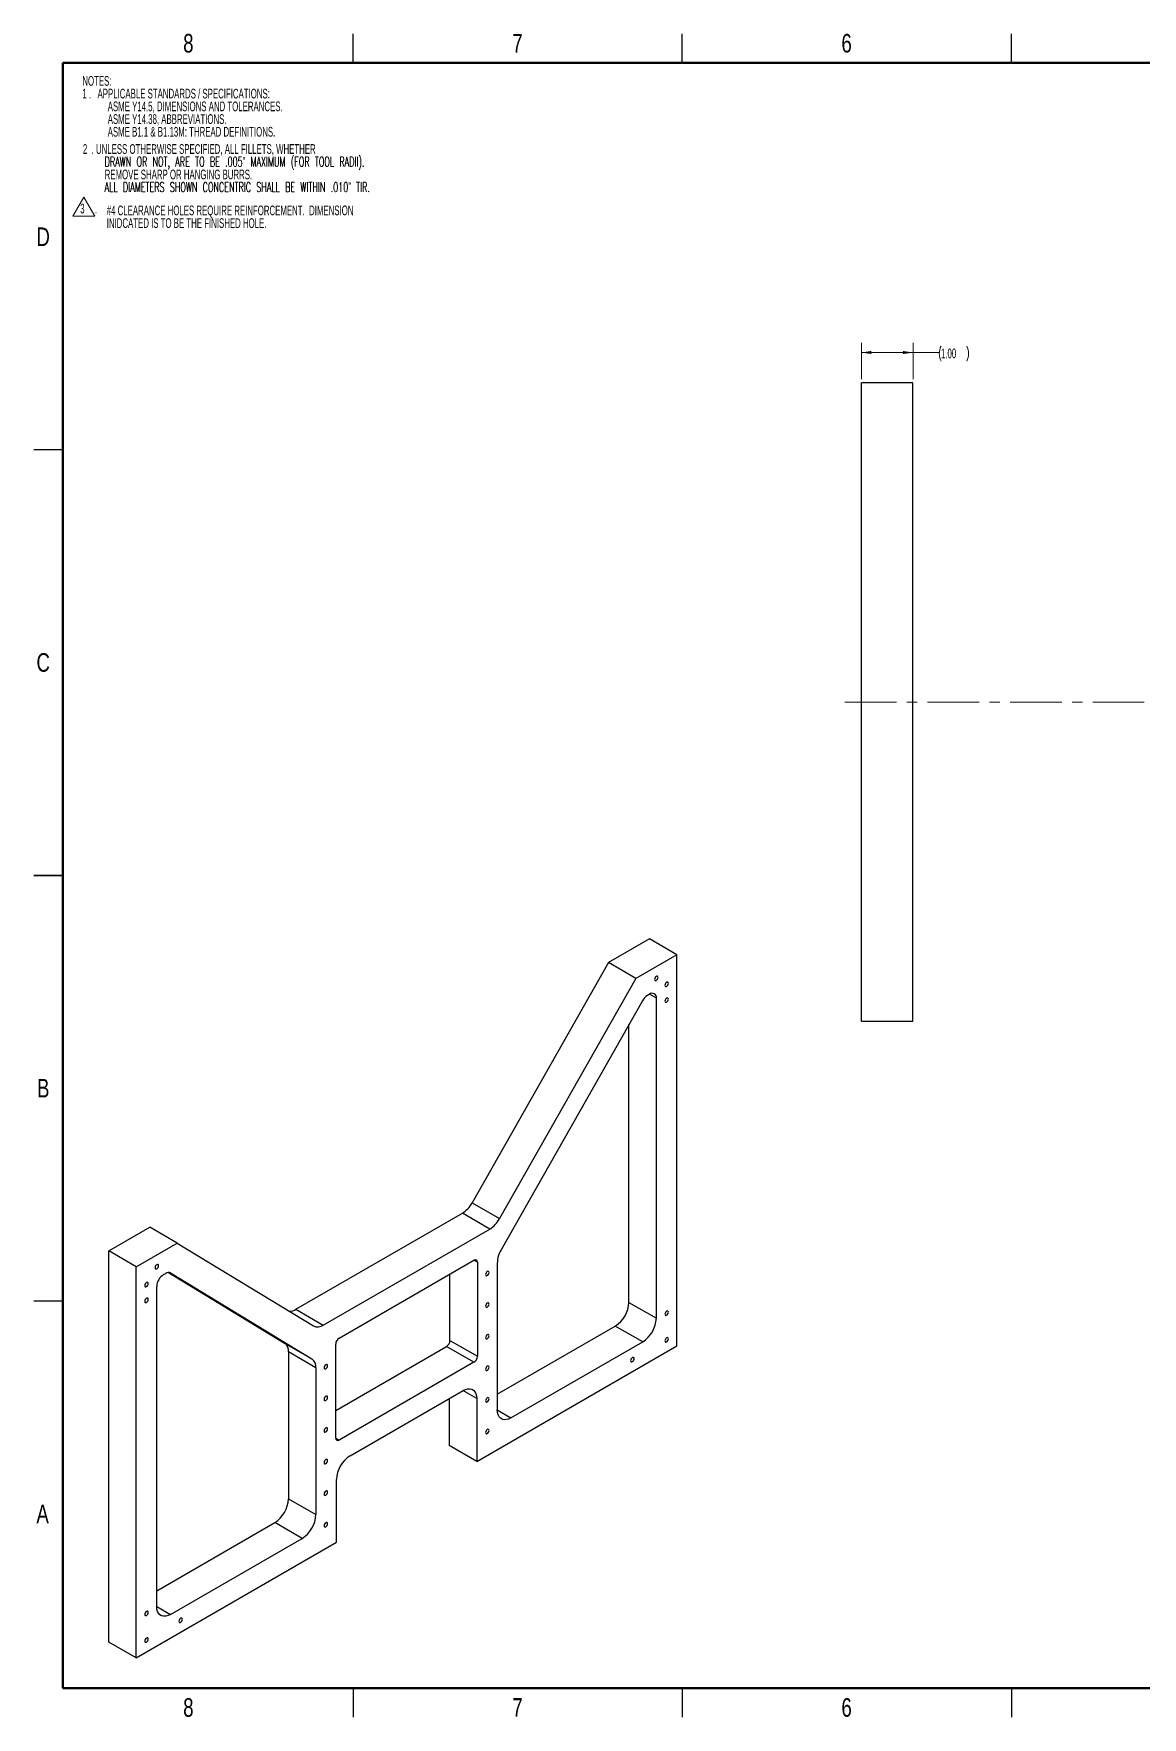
# Model space of a CAD drawing. Header units: inches. Extents: x 0.1 to 33.9, y 0.1 to 21.9.
# Drawn here: x 0.12 to 14.44, y 0.12 to 21.88 of the extents above; entities that cross this region are included whole.
import ezdxf

# ---------------------------------------------------------------- set-up
doc = ezdxf.new("R2010")
doc.units = ezdxf.units.IN
doc.header["$MEASUREMENT"] = 0
doc.linetypes.add('CENTERX2', pattern=[0.8, 0.5, -0.1, 0.1, -0.1])
doc.layers.add('FORMAT', color=7, linetype='Continuous')
doc.styles.add('SLDTEXTSTYLE0', font='TXT', dxfattribs={"width": 0.605})
doc.styles.add('SLDTEXTSTYLE1', font='TXT', dxfattribs={"width": 0.605, "bigfont": 'bigfont'})
doc.styles.add('SLDTEXTSTYLE3', font='TXT', dxfattribs={"width": 0.75})
doc.dimstyles.new('SLDDIMSTYLE7', dxfattribs={"dimtxt": 0.125, "dimasz": 0.13, "dimexe": 0, "dimexo": 0.0625, "dimgap": 0.03125, "dimtad": 0, "dimtih": 1, "dimtoh": 1, "dimlfac": 1.5, "dimrnd": 1e-09, "dimzin": 4, "dimdsep": 46, "dimtxsty": 'SLDTEXTSTYLE0', "dimsah": 1, "dimcen": 0.09, "dimadec": 0, "dimazin": 1, "dimtfac": 1, "dimtofl": 0, "dimtmove": 0, "dimatfit": 3, "dimfxl": 1, "dimfrac": 2, "dimtolj": 1, "dimtzin": 12, "dimarcsym": 0})

# ---------------------------------------------------------------- blocks, each defined once
blk = doc.blocks.new('SW_NOTE_0')
at = {"layer": 'FORMAT', "color": 0, "char_height": 0.125, "attachment_point": 1}
for s, insert, style in [('2  . UNLESS OTHERWISE SPECIFIED, ALL FILLETS, WHETHER', (0, 0.161), 'SLDTEXTSTYLE0'), ('DRAWN OR NOT, ARE TO BE .005\\M+18168 MAXIMUM (FOR TOOL RADII).', (0.281, -0.003), 'SLDTEXTSTYLE1'), ('REMOVE SHARP OR HANGING BURRS.', (0.281, -0.168), 'SLDTEXTSTYLE0'), ('ALL DIAMETERS SHOWN CONCENTRIC SHALL BE WITHIN .010\\M+18168 TIR.', (0.281, -0.332), 'SLDTEXTSTYLE1')]:
    blk.add_mtext(s, dxfattribs=dict(at, insert=insert, style=style))
blk = doc.blocks.new('Note 2.1')
at = {"layer": 'FORMAT', "color": 7}
blk.add_blockref('SW_NOTE_0', (0.001, 0.656), dxfattribs=at)
blk = doc.blocks.new('SW_NOTE_4')
at = {"layer": 'FORMAT', "color": 0, "char_height": 0.125, "attachment_point": 1, "style": 'SLDTEXTSTYLE0'}
for s, insert in [('NOTES:', (0, 0.161)), ('1 .   APPLICABLE STANDARDS / SPECIFICATIONS:', (0, -0.003)), ('ASME Y14.5, DIMENSIONS AND TOLERANCES.', (0.328, -0.168)), ('ASME Y14.38, ABBREVIATIONS.', (0.328, -0.332)), ('ASME B1.1 & B1.13M: THREAD DEFINITIONS.', (0.328, -0.496))]:
    blk.add_mtext(s, dxfattribs=dict(at, insert=insert))
blk = doc.blocks.new('Note 1.1')
at = {"layer": 'FORMAT', "color": 7}
blk.add_blockref('SW_NOTE_4', (0.382, -0.482), dxfattribs=at)
blk = doc.blocks.new('SW_NOTE_5')
at = {"color": 0, "linetype": 'Continuous', "lineweight": 0}
for p, q in [((-0.095, 0), (0.048, 0.247)), ((0.048, 0.247), (0.19, 0)), ((0.19, 0), (-0.095, 0))]:
    blk.add_line(p, q, dxfattribs=at)
at = {"color": 0, "linetype": 'Continuous', "lineweight": 0, "char_height": 0.125, "attachment_point": 1, "style": 'SLDTEXTSTYLE0'}
for s, insert in [('3', (0, 0.161)), ('.', (0.19, 0.161))]:
    blk.add_mtext(s, dxfattribs=dict(at, insert=insert))
blk = doc.blocks.new('SW_NOTE_7')
at = {"color": 0, "linetype": 'Continuous', "lineweight": 0, "char_height": 0.125, "attachment_point": 1, "style": 'SLDTEXTSTYLE0'}
for s, insert in [('#4 CLEARANCE HOLES REQUIRE REINFORCEMENT.  DIMENSION', (0, 0.161)), ('INIDCATED IS TO BE THE FINISHED HOLE.', (0, -0.003))]:
    blk.add_mtext(s, dxfattribs=dict(at, insert=insert))
blk = doc.blocks.new('_D_39')
at = {"color": 3, "linetype": 'Continuous', "lineweight": 18}
for p, q in [((10.813, 17.414), (10.813, 17.882)), ((11.48, 17.414), (11.48, 17.882)), ((10.813, 17.757), (11.48, 17.757)), ((11.48, 17.757), (11.818, 17.757))]:
    blk.add_line(p, q, dxfattribs=at)
for centre, start, end in [((12.033, 17.743), 153.4349, 206.5651), ((11.983, 17.743), 333.4349, 26.5651)]:
    blk.add_arc(centre, 0.214, start, end, dxfattribs=at)
for points in [[(10.813, 17.757), (10.943, 17.737), (10.943, 17.777)], [(11.48, 17.757), (11.35, 17.777), (11.35, 17.737)]]:
    blk.add_solid(points, dxfattribs=at)
at = {"color": 3, "linetype": 'Continuous', "lineweight": 18, "insert": (11.841, 17.808), "char_height": 0.125, "attachment_point": 1, "style": 'SLDTEXTSTYLE0'}
blk.add_mtext('1.00', dxfattribs=at)

msp = doc.modelspace()

# ---------------------------------------------------------------- linework, layer by layer
at = {"color": 7, "linetype": 'Continuous', "lineweight": 25}
for p, q in [((4.25, 21.5), (4.25, 21.875)), ((8.5, 21.5), (8.5, 21.875)), ((12.75, 21.5), (12.75, 21.875)), ((11.479784, 17.364308), (10.813117, 17.364308)), ((10.813117, 9.114308), (10.813117, 17.364308)), ((11.479784, 9.114308), (11.479784, 17.364308)), ((0.5, 16.5), (0.125, 16.5)), ((0.124961, 11), (0.500039, 11)), ((0.5, 11), (0.125, 11)), ((8.077468, 10.18109), (7.547138, 9.874937)), ((8.431022, 9.976988), (8.077468, 10.18109)), ((7.547138, 9.874937), (5.787225, 6.771751)), ((7.900691, 9.670835), (7.547138, 9.874937)), ((8.431022, 9.976988), (7.900691, 9.670835)), ((8.431022, 4.924642), (8.431022, 9.976988)), ((7.900691, 9.670835), (6.140778, 6.567649)), ((7.986579, 9.383351), (6.160949, 6.164288)), ((8.077468, 9.466683), (8.049907, 9.450773)), ((8.165857, 5.281904), (8.165857, 9.415641)), ((7.812303, 5.486006), (7.812303, 9.076057)), ((11.479784, 9.114308), (10.813117, 9.114308)), ((5.787225, 6.771751), (6.140778, 6.567649)), ((3.511688, 5.396385), (5.660569, 6.636907)), ((6.014123, 6.432805), (5.660569, 6.636907)), ((1.094789, 6.150075), (1.625119, 6.456228)), ((1.978672, 6.252126), (1.625119, 6.456228)), ((3.865241, 5.192283), (6.014123, 6.432805)), ((1.448342, 5.945973), (1.094789, 6.150075)), ((1.094789, 1.097729), (1.094789, 6.150075)), ((1.448342, 5.945973), (1.978672, 6.252126)), ((1.978672, 6.252126), (3.738586, 5.180893)), ((1.448342, 0.893627), (1.448342, 5.945973)), ((4.069057, 5.024153), (5.810307, 6.029356)), ((5.854501, 6.003835), (5.854501, 4.78923)), ((6.110827, 5.992946), (6.110827, 4.09556)), ((1.713507, 1.557042), (1.713507, 5.690779)), ((1.801895, 5.843872), (1.829457, 5.859783)), ((1.86442, 5.871642), (3.364862, 4.958346)), ((1.892784, 5.865478), (3.718415, 4.754244)), ((5.500948, 4.993332), (5.500948, 5.850767)), ((0.5, 5.5), (0.125, 5.5)), ((7.812303, 5.486006), (8.165857, 5.281904)), ((3.511688, 5.396385), (3.865241, 5.192283)), ((6.110827, 4.299629), (7.635526, 5.179819)), ((7.98908, 4.975717), (7.635526, 5.179819)), ((3.364862, 4.958346), (3.718415, 4.754244)), ((3.768536, 4.64077), (3.414983, 4.844872)), ((3.414983, 4.844872), (3.414983, 2.947487)), ((4.024862, 3.733002), (4.024862, 4.947607)), ((4.024862, 4.090173), (5.456754, 4.916786)), ((5.810307, 4.712684), (5.456754, 4.916786)), ((5.500948, 4.993332), (5.854501, 4.78923)), ((5.845662, 3.432146), (8.431022, 4.924642)), ((6.287604, 3.993476), (7.98908, 4.975717)), ((3.768536, 4.64077), (3.768536, 2.743385)), ((5.810307, 4.712684), (4.069057, 3.707481)), ((4.210478, 3.503333), (5.668886, 4.345254)), ((5.492109, 4.243203), (5.492109, 3.636248)), ((5.845662, 4.24317), (5.845662, 3.432146)), ((5.845662, 3.432146), (5.492109, 3.636248)), ((4.033701, 2.386123), (4.033701, 3.197147)), ((3.414983, 2.947487), (3.768536, 2.743385)), ((1.713507, 1.76111), (3.238206, 2.6413)), ((3.59176, 2.437198), (3.238206, 2.6413)), ((1.890284, 1.454957), (3.59176, 2.437198)), ((1.448342, 0.893627), (4.033701, 2.386123)), ((1.448342, 0.893627), (1.094789, 1.097729)), ((4.25, 0.5), (4.25, 0.125)), ((8.5, 0.5), (8.5, 0.125)), ((12.75, 0.5), (12.75, 0.125))]:
    msp.add_line(p, q, dxfattribs=at)
at = {"color": 3, "linetype": 'CENTERX2', "lineweight": 18, "ltscale": 1.333333}
msp.add_line((10.600092, 13.239308), (28.304508, 13.239308), dxfattribs=at)
at = {"color": 1, "linetype": 'Continuous', "lineweight": 25}
for p, q in [((8.165857, 9.415641), (8.077454, 9.466675)), ((5.854501, 6.003835), (5.8103, 6.029352)), ((5.845662, 4.24317), (5.668857, 4.345237)), ((6.110827, 4.095527), (6.287604, 3.993476)), ((4.024862, 3.732994), (4.069057, 3.707481)), ((1.713507, 1.557008), (1.890284, 1.454957))]:
    msp.add_line(p, q, dxfattribs=at)
at = {"color": 7, "linetype": 'Continuous', "lineweight": 25, "flags": 128}
for points in [[(8.187653, 9.683393), (8.185924, 9.692433), (8.181, 9.698101), (8.17363, 9.699533), (8.164937, 9.696511), (8.156244, 9.689496), (8.148875, 9.679555), (8.143951, 9.668203), (8.142222, 9.657166), (8.143951, 9.648126), (8.148875, 9.642459), (8.156244, 9.641027), (8.164937, 9.644048), (8.17363, 9.651064), (8.181, 9.661004), (8.185924, 9.672357), (8.187653, 9.683393)], [(8.321155, 9.607361), (8.319426, 9.616401), (8.314502, 9.622068), (8.307132, 9.6235), (8.298439, 9.620479), (8.289746, 9.613464), (8.282377, 9.603523), (8.277452, 9.59217), (8.275723, 9.581134), (8.277452, 9.572094), (8.282377, 9.566426), (8.289746, 9.564994), (8.298439, 9.568016), (8.307132, 9.575031), (8.314502, 9.584972), (8.319426, 9.596324), (8.321155, 9.607361)], [(8.321155, 9.403226), (8.319426, 9.412266), (8.314502, 9.417933), (8.307132, 9.419365), (8.298439, 9.416343), (8.289746, 9.409328), (8.282377, 9.399388), (8.277452, 9.388035), (8.275723, 9.376998), (8.277452, 9.367958), (8.282377, 9.362291), (8.289746, 9.360859), (8.298439, 9.363881), (8.307132, 9.370896), (8.314502, 9.380836), (8.319426, 9.392189), (8.321155, 9.403226)], [(1.737142, 5.959593), (1.735413, 5.968633), (1.730489, 5.9743), (1.723119, 5.975732), (1.714426, 5.97271), (1.705733, 5.965695), (1.698364, 5.955755), (1.69344, 5.944402), (1.69171, 5.933365), (1.69344, 5.924325), (1.698364, 5.918658), (1.705733, 5.917226), (1.714426, 5.920248), (1.723119, 5.927263), (1.730489, 5.937203), (1.735413, 5.948556), (1.737142, 5.959593)], [(6.00538, 5.871694), (6.003651, 5.880734), (5.998727, 5.886402), (5.991357, 5.887834), (5.982664, 5.884812), (5.973971, 5.877797), (5.966602, 5.867856), (5.961678, 5.856504), (5.959949, 5.845467), (5.961678, 5.836427), (5.966602, 5.83076), (5.973971, 5.829328), (5.982664, 5.832349), (5.991357, 5.839364), (5.998727, 5.849305), (6.003651, 5.860658), (6.00538, 5.871694)], [(1.60364, 5.729422), (1.601911, 5.738462), (1.596987, 5.74413), (1.589618, 5.745562), (1.580925, 5.74254), (1.572232, 5.735525), (1.564862, 5.725584), (1.559938, 5.714232), (1.558209, 5.703195), (1.559938, 5.694155), (1.564862, 5.688488), (1.572232, 5.687056), (1.580925, 5.690077), (1.589618, 5.697092), (1.596987, 5.707033), (1.601911, 5.718386), (1.60364, 5.729422)], [(1.60364, 5.525287), (1.601911, 5.534327), (1.596987, 5.539995), (1.589618, 5.541426), (1.580925, 5.538405), (1.572232, 5.53139), (1.564862, 5.521449), (1.559938, 5.510096), (1.558209, 5.49906), (1.559938, 5.49002), (1.564862, 5.484352), (1.572232, 5.482921), (1.580925, 5.485942), (1.589618, 5.492957), (1.596987, 5.502898), (1.601911, 5.514251), (1.60364, 5.525287)], [(6.00538, 5.463424), (6.003651, 5.472464), (5.998727, 5.478131), (5.991357, 5.479563), (5.982664, 5.476542), (5.973971, 5.469527), (5.966602, 5.459586), (5.961678, 5.448233), (5.959949, 5.437197), (5.961678, 5.428157), (5.966602, 5.422489), (5.973971, 5.421057), (5.982664, 5.424079), (5.991357, 5.431094), (5.998727, 5.441035), (6.003651, 5.452387), (6.00538, 5.463424)], [(8.321155, 5.358797), (8.319426, 5.367837), (8.314502, 5.373504), (8.307132, 5.374936), (8.298439, 5.371915), (8.289746, 5.3649), (8.282377, 5.354959), (8.277452, 5.343606), (8.275723, 5.33257), (8.277452, 5.32353), (8.282377, 5.317862), (8.289746, 5.31643), (8.298439, 5.319452), (8.307132, 5.326467), (8.314502, 5.336408), (8.319426, 5.34776), (8.321155, 5.358797)], [(6.00538, 5.055153), (6.003651, 5.064194), (5.998727, 5.069861), (5.991357, 5.071293), (5.982664, 5.068271), (5.973971, 5.061256), (5.966602, 5.051316), (5.961678, 5.039963), (5.959949, 5.028926), (5.961678, 5.019886), (5.966602, 5.014219), (5.973971, 5.012787), (5.982664, 5.015808), (5.991357, 5.022824), (5.998727, 5.032764), (6.003651, 5.044117), (6.00538, 5.055153)], [(8.321155, 5.014319), (8.319426, 5.023359), (8.314502, 5.029026), (8.307132, 5.030458), (8.298439, 5.027437), (8.289746, 5.020421), (8.282377, 5.010481), (8.277452, 4.999128), (8.275723, 4.988092), (8.277452, 4.979052), (8.282377, 4.973384), (8.289746, 4.971952), (8.298439, 4.974974), (8.307132, 4.981989), (8.314502, 4.991929), (8.319426, 5.003282), (8.321155, 5.014319)], [(3.919415, 4.667492), (3.917686, 4.676532), (3.912762, 4.6822), (3.905392, 4.683632), (3.896699, 4.68061), (3.888006, 4.673595), (3.880637, 4.663654), (3.875713, 4.652302), (3.873984, 4.641265), (3.875713, 4.632225), (3.880637, 4.626558), (3.888006, 4.625126), (3.896699, 4.628147), (3.905392, 4.635162), (3.912762, 4.645103), (3.917686, 4.656456), (3.919415, 4.667492)], [(6.00538, 4.646883), (6.003651, 4.655923), (5.998727, 4.661591), (5.991357, 4.663022), (5.982664, 4.660001), (5.973971, 4.652986), (5.966602, 4.643045), (5.961678, 4.631692), (5.959949, 4.620656), (5.961678, 4.611616), (5.966602, 4.605948), (5.973971, 4.604516), (5.982664, 4.607538), (5.991357, 4.614553), (5.998727, 4.624494), (6.003651, 4.635846), (6.00538, 4.646883)], [(7.879213, 4.759191), (7.877484, 4.768231), (7.87256, 4.773899), (7.86519, 4.775331), (7.856497, 4.772309), (7.847804, 4.765294), (7.840435, 4.755353), (7.835511, 4.744001), (7.833781, 4.732964), (7.835511, 4.723924), (7.840435, 4.718257), (7.847804, 4.716825), (7.856497, 4.719846), (7.86519, 4.726861), (7.87256, 4.736802), (7.877484, 4.748155), (7.879213, 4.759191)], [(5.668886, 4.345254), (5.699583, 4.359873), (5.729347, 4.367846), (5.757274, 4.36893), (5.782516, 4.363092), (5.804305, 4.35051), (5.821979, 4.331565), (5.835001, 4.306834), (5.842977, 4.277067), (5.845662, 4.24317)], [(3.919415, 4.259222), (3.917686, 4.268262), (3.912762, 4.273929), (3.905392, 4.275361), (3.896699, 4.27234), (3.888006, 4.265325), (3.880637, 4.255384), (3.875713, 4.244031), (3.873984, 4.232995), (3.875713, 4.223955), (3.880637, 4.218287), (3.888006, 4.216855), (3.896699, 4.219877), (3.905392, 4.226892), (3.912762, 4.236833), (3.917686, 4.248185), (3.919415, 4.259222)], [(6.00538, 4.238613), (6.003651, 4.247653), (5.998727, 4.25332), (5.991357, 4.254752), (5.982664, 4.25173), (5.973971, 4.244715), (5.966602, 4.234775), (5.961678, 4.223422), (5.959949, 4.212386), (5.961678, 4.203345), (5.966602, 4.197678), (5.973971, 4.196246), (5.982664, 4.199268), (5.991357, 4.206283), (5.998727, 4.216223), (6.003651, 4.227576), (6.00538, 4.238613)], [(6.287604, 3.993476), (6.256907, 3.978857), (6.227143, 3.970884), (6.199216, 3.9698), (6.173974, 3.975638), (6.152185, 3.98822), (6.134511, 4.007165), (6.121488, 4.031897), (6.113513, 4.061663), (6.110827, 4.09556)], [(3.919415, 3.850951), (3.917686, 3.859992), (3.912762, 3.865659), (3.905392, 3.867091), (3.896699, 3.864069), (3.888006, 3.857054), (3.880637, 3.847114), (3.875713, 3.835761), (3.873984, 3.824724), (3.875713, 3.815684), (3.880637, 3.810017), (3.888006, 3.808585), (3.896699, 3.811607), (3.905392, 3.818622), (3.912762, 3.828562), (3.917686, 3.839915), (3.919415, 3.850951)], [(6.00538, 3.830342), (6.003651, 3.839382), (5.998727, 3.84505), (5.991357, 3.846482), (5.982664, 3.84346), (5.973971, 3.836445), (5.966602, 3.826504), (5.961678, 3.815152), (5.959949, 3.804115), (5.961678, 3.795075), (5.966602, 3.789408), (5.973971, 3.787976), (5.982664, 3.790997), (5.991357, 3.798012), (5.998727, 3.807953), (6.003651, 3.819306), (6.00538, 3.830342)], [(3.919415, 3.442681), (3.917686, 3.451721), (3.912762, 3.457389), (3.905392, 3.45882), (3.896699, 3.455799), (3.888006, 3.448784), (3.880637, 3.438843), (3.875713, 3.42749), (3.873984, 3.416454), (3.875713, 3.407414), (3.880637, 3.401746), (3.888006, 3.400315), (3.896699, 3.403336), (3.905392, 3.410351), (3.912762, 3.420292), (3.917686, 3.431645), (3.919415, 3.442681)], [(3.919415, 3.034411), (3.917686, 3.043451), (3.912762, 3.049118), (3.905392, 3.05055), (3.896699, 3.047528), (3.888006, 3.040513), (3.880637, 3.030573), (3.875713, 3.01922), (3.873984, 3.008184), (3.875713, 2.999143), (3.880637, 2.993476), (3.888006, 2.992044), (3.896699, 2.995066), (3.905392, 3.002081), (3.912762, 3.012021), (3.917686, 3.023374), (3.919415, 3.034411)], [(3.919415, 2.62614), (3.917686, 2.63518), (3.912762, 2.640848), (3.905392, 2.64228), (3.896699, 2.639258), (3.888006, 2.632243), (3.880637, 2.622302), (3.875713, 2.61095), (3.873984, 2.599913), (3.875713, 2.590873), (3.880637, 2.585206), (3.888006, 2.583774), (3.896699, 2.586795), (3.905392, 2.59381), (3.912762, 2.603751), (3.917686, 2.615104), (3.919415, 2.62614)], [(1.890284, 1.454957), (1.859587, 1.440338), (1.829823, 1.432365), (1.801895, 1.431281), (1.776654, 1.437119), (1.754865, 1.449701), (1.737191, 1.468646), (1.724168, 1.493378), (1.716193, 1.523144), (1.713507, 1.557042)], [(1.60364, 1.480858), (1.601911, 1.489898), (1.596987, 1.495566), (1.589618, 1.496998), (1.580925, 1.493976), (1.572232, 1.486961), (1.564862, 1.477021), (1.559938, 1.465668), (1.558209, 1.454631), (1.559938, 1.445591), (1.564862, 1.439924), (1.572232, 1.438492), (1.580925, 1.441513), (1.589618, 1.448529), (1.596987, 1.458469), (1.601911, 1.469822), (1.60364, 1.480858)], [(2.045582, 1.391508), (2.043853, 1.400548), (2.038929, 1.406215), (2.031559, 1.407647), (2.022866, 1.404626), (2.014173, 1.39761), (2.006804, 1.38767), (2.00188, 1.376317), (2.000151, 1.365281), (2.00188, 1.356241), (2.006804, 1.350573), (2.014173, 1.349141), (2.022866, 1.352163), (2.031559, 1.359178), (2.038929, 1.369118), (2.043853, 1.380471), (2.045582, 1.391508)], [(1.60364, 1.13638), (1.601911, 1.14542), (1.596987, 1.151088), (1.589618, 1.15252), (1.580925, 1.149498), (1.572232, 1.142483), (1.564862, 1.132542), (1.559938, 1.12119), (1.558209, 1.110153), (1.559938, 1.101113), (1.564862, 1.095446), (1.572232, 1.094014), (1.580925, 1.097035), (1.589618, 1.10405), (1.596987, 1.113991), (1.601911, 1.125344), (1.60364, 1.13638)]]:
    msp.add_lwpolyline(points, dxfattribs=at)
at = {"color": 7, "linetype": 'Continuous', "lineweight": 25}
for centre, radius, start, end in [((8.145851, 9.297203), 0.181077, 121.9953904, 151.5916259), ((8.111972, 9.424382), 0.054589, 350.785963, 129.2032852), ((5.468681, 6.944047), 0.362154, 301.9953904, 331.5916259), ((5.822235, 6.739945), 0.362154, 301.9953904, 331.5916259), ((6.469799, 5.980941), 0.359172, 149.304756, 178.0846317), ((5.827559, 6.008205), 0.027294, 350.785963, 129.2032852), ((1.905409, 5.682047), 0.192101, 122.6054783, 177.3945215), ((1.865921, 5.809242), 0.062322, 64.4669135, 125.8101296), ((7.430121, 5.502534), 0.382539, 302.4763979, 357.523602), ((3.430314, 5.523295), 0.150759, 267.4028707, 302.6676368), ((7.783676, 5.298432), 0.382538, 302.4763036, 357.5236963), ((3.792311, 5.293364), 0.124644, 244.4669135, 305.8101296), ((4.120813, 4.943241), 0.09605, 122.6054783, 177.3945215), ((3.288656, 4.856879), 0.126897, 354.5703331, 53.0917148), ((5.404997, 4.997699), 0.09605, 302.6054783, 357.3945215), ((5.75855, 4.793597), 0.09605, 302.6054783, 357.3945215), ((3.642209, 4.652777), 0.126897, 354.5703331, 53.0917148), ((4.051805, 3.728632), 0.027294, 170.785963, 309.2032852), ((4.415882, 3.180619), 0.382538, 122.4763036, 177.5236963), ((3.032801, 2.964015), 0.382539, 302.4763979, 357.523602), ((3.386355, 2.759913), 0.382538, 302.4763036, 357.5236963)]:
    msp.add_arc(centre, radius, start, end, dxfattribs=at)
at = {"layer": 'FORMAT', "linetype": 'Continuous', "lineweight": 50}
for p, q in [((0.5, 0.5), (0.5, 21.5)), ((0.5, 21.5), (33.5, 21.5)), ((33.5, 0.5), (0.5, 0.5))]:
    msp.add_line(p, q, dxfattribs=at)

# ---------------------------------------------------------------- block references
at = {"color": 3, "linetype": 'Continuous', "lineweight": 0}
for name, p in [('SW_NOTE_5', (0.725627, 19.518203)), ('SW_NOTE_7', (1.068434, 19.49451))]:
    msp.add_blockref(name, p, dxfattribs=at)
at = {"layer": 'FORMAT'}
for name, p in [('Note 1.1', (0.37108, 21.649503)), ('Note 2.1', (0.759484, 19.631767))]:
    msp.add_blockref(name, p, dxfattribs=at)

# ---------------------------------------------------------------- texts
at = {"color": 3, "linetype": 'Continuous', "lineweight": 0, "char_height": 0.24, "attachment_point": 2, "style": 'SLDTEXTSTYLE3'}
for s, insert in [('8', (2.122583, 21.872586)), ('7', (6.372583, 21.872586)), ('6', (10.622583, 21.872586)), ('D', (0.24725, 19.372586)), ('C', (0.2475, 13.872586)), ('B', (0.248167, 8.372586)), ('A', (0.240417, 2.872586)), ('8', (2.122583, 0.372586)), ('7', (6.372583, 0.372586)), ('6', (10.622583, 0.372586))]:
    msp.add_mtext(s, dxfattribs=dict(at, insert=insert))

# ---------------------------------------------------------------- dimensions: what is measured, and where the dimension line sits
at = {"color": 3, "linetype": 'Continuous', "lineweight": 18}
dim = msp.add_linear_dim(base=(10.813117, 17.757313), p1=(11.479784, 17.364308), p2=(10.813117, 17.364308), text='(<>)', dimstyle='SLDDIMSTYLE7', dxfattribs=at)
dim.commit()
dim.dimension.update_dxf_attribs({"geometry": '_D_39', "text_midpoint": (12.007835, 17.757313), "dimtype": 160})

doc.saveas('drawing.dxf')
